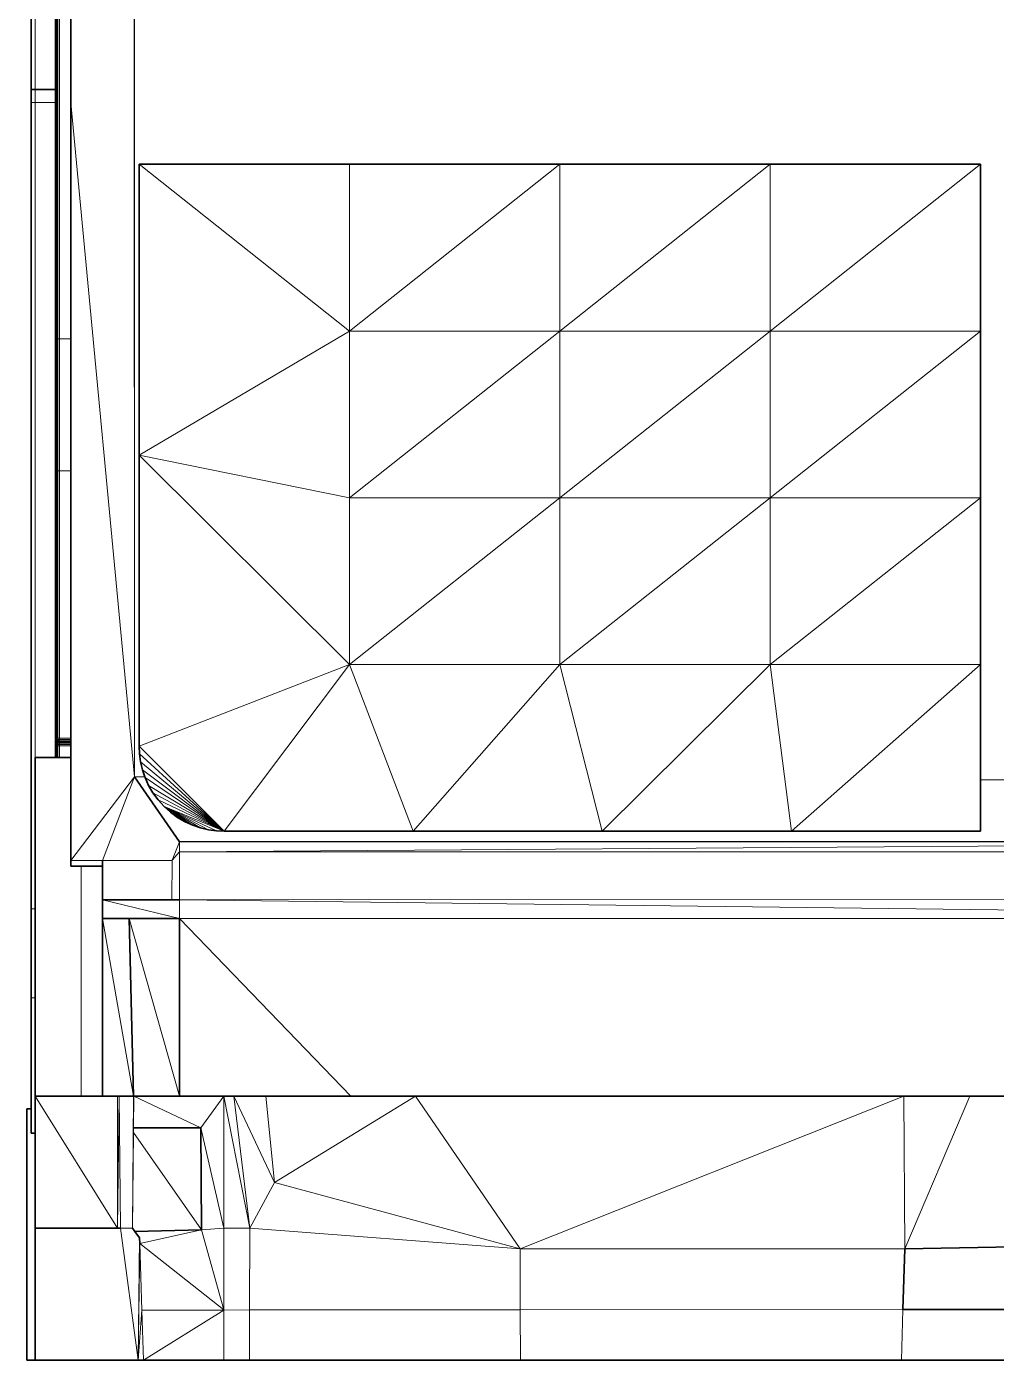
# Model space of a CAD drawing. Header units: inches. Extents: x 1 to 101, y 1 to 36.
# Drawn here: x 26.37 to 38.96, y 0.9 to 18.22 of the extents above; entities that cross this region are included whole.
import ezdxf

# ---------------------------------------------------------------- set-up
doc = ezdxf.new("R2010")
doc.units = ezdxf.units.IN
doc.header["$MEASUREMENT"] = 0
doc.layers.add('Default', color=7, linetype='Continuous')

msp = doc.modelspace()

# ---------------------------------------------------------------- linework, layer by layer
at = {"layer": 'Default', "color": 9, "lineweight": 0, "true_color": 0xcbcbcb, "transparency": 33554687}
for p, q in [((27.764, 33.401), (27.77, 8.478)), ((27.77, 8.478), (27.769, 33.405)), ((26.946, 17.231), (26.946, 30.178)), ((27.77, 8.478), (26.946, 17.231)), ((26.946, 17.231), (27.77, 8.478)), ((26.946, 14.165), (26.946, 17.231)), ((30.563, 16.432), (27.831, 16.432)), ((27.831, 16.432), (27.831, 12.652)), ((33.294, 16.432), (30.563, 16.432)), ((36.025, 16.432), (33.294, 16.432)), ((38.756, 16.432), (36.025, 16.432)), ((38.756, 14.266), (38.756, 16.432)), ((38.756, 12.101), (38.756, 14.266)), ((26.946, 12.452), (26.946, 14.165)), ((27.831, 12.652), (27.831, 8.873)), ((26.946, 8.979), (26.946, 12.452)), ((38.756, 9.936), (38.756, 12.101)), ((38.756, 8.438), (38.756, 9.936)), ((26.946, 8.96), (26.946, 8.979)), ((26.946, 8.943), (26.946, 8.96)), ((26.946, 8.933), (26.946, 8.943)), ((26.946, 8.929), (26.946, 8.933)), ((26.946, 8.925), (26.946, 8.929)), ((26.946, 8.914), (26.946, 8.925)), ((26.946, 8.898), (26.946, 8.914)), ((26.946, 8.879), (26.946, 8.898)), ((26.946, 8.728), (26.946, 8.879)), ((27.831, 8.873), (27.836, 8.774)), ((26.946, 7.392), (26.946, 8.728)), ((27.836, 8.774), (27.85, 8.672)), ((27.85, 8.672), (27.874, 8.569)), ((27.874, 8.569), (27.905, 8.478)), ((27.77, 8.478), (26.946, 7.392)), ((26.946, 7.392), (27.77, 8.478)), ((27.77, 8.478), (27.354, 7.392)), ((27.354, 7.392), (27.77, 8.478)), ((27.905, 8.478), (27.77, 8.478)), ((28.356, 7.631), (27.77, 8.478)), ((27.77, 8.478), (27.905, 8.478)), ((27.77, 8.478), (28.356, 7.631)), ((27.905, 8.478), (27.909, 8.467)), ((27.909, 8.467), (27.954, 8.366)), ((27.954, 8.366), (28.011, 8.269)), ((48.77, 8.401), (38.756, 8.438)), ((38.756, 7.77), (38.756, 8.438)), ((38.756, 8.438), (48.77, 8.401)), ((28.011, 8.269), (28.078, 8.178)), ((28.078, 8.178), (28.154, 8.093)), ((28.154, 8.093), (28.239, 8.017)), ((28.63, 7.813), (28.154, 8.093)), ((28.154, 8.093), (28.733, 7.789)), ((28.239, 8.017), (28.33, 7.95)), ((28.33, 7.95), (28.427, 7.893)), ((28.427, 7.893), (28.528, 7.848)), ((28.528, 7.848), (28.63, 7.813)), ((28.63, 7.813), (28.733, 7.789)), ((28.733, 7.789), (28.63, 7.813)), ((28.356, 7.631), (28.258, 7.393)), ((48.051, 7.643), (28.356, 7.631)), ((28.733, 7.789), (28.835, 7.775)), ((28.835, 7.775), (28.934, 7.77)), ((28.934, 7.77), (31.389, 7.77)), ((31.389, 7.77), (33.845, 7.77)), ((33.845, 7.77), (36.301, 7.77)), ((36.301, 7.77), (38.756, 7.77)), ((27.354, 7.392), (26.946, 7.392)), ((28.258, 7.391), (27.354, 7.392)), ((27.354, 7.392), (28.258, 7.391)), ((27.354, 7.384), (27.354, 7.392)), ((27.354, 7.318), (27.354, 7.384)), ((27.354, 6.878), (27.354, 7.318)), ((28.258, 7.391), (28.257, 6.878)), ((28.258, 7.393), (28.258, 7.391)), ((28.257, 6.878), (27.354, 6.878)), ((28.356, 6.637), (27.354, 6.878)), ((27.354, 6.878), (28.257, 6.878)), ((27.354, 6.637), (27.354, 6.878)), ((27.354, 6.878), (28.356, 6.637)), ((28.257, 6.878), (28.356, 6.878)), ((28.356, 6.878), (48.235, 6.888)), ((28.356, 6.637), (28.356, 6.878)), ((28.356, 6.878), (48.235, 6.637)), ((28.356, 6.878), (28.356, 6.637)), ((48.235, 6.637), (28.356, 6.878)), ((27.702, 6.637), (27.354, 6.637)), ((28.356, 4.332), (27.702, 6.637)), ((27.702, 6.637), (28.356, 6.637)), ((27.757, 4.332), (27.702, 6.637)), ((27.702, 6.637), (28.356, 4.332)), ((28.356, 6.637), (27.702, 6.637)), ((30.581, 4.332), (28.356, 6.637)), ((28.356, 6.637), (48.235, 6.637)), ((48.235, 6.637), (28.356, 6.637)), ((28.356, 6.637), (28.356, 4.332)), ((27.552, 2.614), (26.483, 4.332)), ((26.483, 4.332), (27.079, 4.332)), ((26.483, 3.849), (26.483, 4.332)), ((26.483, 4.332), (27.552, 2.614)), ((27.079, 4.332), (27.354, 4.332)), ((27.354, 4.332), (27.552, 4.332)), ((27.552, 4.332), (27.552, 2.614)), ((27.552, 2.614), (27.552, 4.332)), ((27.552, 4.332), (27.571, 4.332)), ((27.571, 4.332), (27.552, 2.614)), ((27.758, 4.332), (27.757, 4.332)), ((27.763, 4.332), (27.758, 4.332)), ((28.631, 3.92), (27.763, 4.332)), ((27.763, 4.332), (28.356, 4.332)), ((28.356, 4.332), (27.763, 4.332)), ((28.356, 4.332), (28.932, 4.332)), ((28.631, 3.92), (28.932, 4.332)), ((28.932, 4.332), (28.631, 3.92)), ((28.932, 4.332), (28.932, 2.614)), ((29.059, 4.332), (29.587, 3.21)), ((29.268, 2.614), (29.059, 4.332)), ((31.421, 4.332), (30.581, 4.332)), ((37.761, 4.332), (31.421, 4.332)), ((38.616, 4.332), (37.761, 4.332)), ((40.234, 4.332), (38.616, 4.332)), ((26.371, 0.9), (26.371, 4.165)), ((26.371, 4.165), (26.431, 4.165)), ((26.431, 4.165), (26.431, 3.849)), ((26.431, 3.849), (26.483, 3.849)), ((26.483, 3.849), (26.483, 2.614)), ((26.483, 2.614), (26.483, 3.849)), ((27.743, 2.614), (27.757, 3.859)), ((27.757, 3.859), (27.759, 3.919)), ((27.757, 3.859), (28.641, 2.593)), ((28.641, 2.593), (27.757, 3.859)), ((27.759, 3.919), (28.631, 3.92)), ((28.631, 3.92), (28.641, 2.593)), ((28.641, 2.593), (28.631, 3.92)), ((28.631, 3.92), (28.932, 2.614)), ((28.932, 2.614), (28.631, 3.92)), ((29.587, 3.21), (29.268, 2.614)), ((26.483, 2.614), (26.483, 0.904)), ((27.552, 2.614), (26.483, 2.614)), ((27.774, 2.573), (27.743, 2.614)), ((28.932, 2.614), (28.641, 2.593)), ((28.641, 2.593), (28.932, 2.614)), ((28.932, 2.614), (28.932, 1.555)), ((27.774, 2.573), (28.641, 2.593)), ((28.641, 2.593), (27.774, 2.573)), ((27.837, 2.49), (27.774, 2.573)), ((27.841, 2.416), (27.837, 2.49)), ((28.641, 2.593), (27.841, 2.416)), ((27.841, 2.416), (28.641, 2.593)), ((28.641, 2.593), (28.932, 1.555)), ((28.932, 1.555), (28.641, 2.593)), ((27.868, 1.552), (27.841, 2.416)), ((27.841, 2.416), (28.932, 1.555)), ((28.932, 1.555), (27.841, 2.416)), ((37.749, 1.561), (37.772, 2.348)), ((37.772, 2.348), (39.195, 2.372)), ((39.183, 1.562), (37.749, 1.561)), ((27.868, 1.552), (28.932, 1.553)), ((28.932, 1.553), (27.868, 1.552)), ((27.888, 0.904), (27.868, 1.552)), ((28.932, 1.553), (27.888, 0.904)), ((27.888, 0.904), (28.932, 1.553)), ((28.932, 1.555), (28.932, 1.553)), ((28.932, 1.553), (28.932, 0.904)), ((26.483, 0.9), (26.371, 0.9)), ((26.483, 0.904), (26.483, 0.9)), ((28.932, 0.904), (27.888, 0.904))]:
    msp.add_line(p, q, dxfattribs=at).dxf.unprotected_set("ltscale", 0)
at = {"layer": 'Default', "color": 7, "lineweight": 15, "ltscale": 5.332711, "transparency": 33554687}
for p, q in [((27.77, 8.478), (27.769, 33.405)), ((26.75, 30.178), (26.75, 14.165)), ((26.761, 30.178), (26.761, 14.165)), ((26.777, 14.165), (26.777, 30.178)), ((26.797, 30.178), (26.797, 14.165)), ((26.483, 17.404), (26.483, 19.14)), ((26.483, 17.233), (26.483, 17.404)), ((26.483, 17.233), (26.431, 17.233)), ((26.747, 17.233), (26.483, 17.233)), ((26.483, 8.728), (26.483, 17.233)), ((26.946, 17.231), (27.77, 8.478)), ((27.831, 16.432), (30.563, 14.266)), ((30.563, 16.432), (30.563, 14.266)), ((30.563, 14.266), (33.294, 16.432)), ((36.025, 16.432), (33.294, 14.266)), ((33.294, 16.432), (33.294, 14.266)), ((36.025, 14.266), (38.756, 16.432)), ((36.025, 14.266), (36.025, 16.432)), ((27.831, 12.652), (30.563, 14.266)), ((30.563, 12.101), (33.294, 14.266)), ((30.563, 14.266), (30.563, 12.101)), ((30.563, 14.266), (33.294, 14.266)), ((33.294, 14.266), (36.025, 14.266)), ((36.025, 14.266), (33.294, 12.101)), ((33.294, 12.101), (33.294, 14.266)), ((36.025, 14.266), (36.025, 12.101)), ((36.025, 12.101), (38.756, 14.266)), ((38.756, 14.266), (36.025, 14.266)), ((26.747, 14.165), (26.75, 14.165)), ((26.75, 14.165), (26.75, 12.452)), ((26.75, 14.165), (26.761, 14.165)), ((26.761, 14.165), (26.761, 12.452)), ((26.761, 14.165), (26.777, 14.165)), ((26.797, 14.165), (26.777, 14.165)), ((26.777, 12.452), (26.777, 14.165)), ((26.797, 14.165), (26.797, 12.452)), ((26.946, 14.165), (26.797, 14.165)), ((30.563, 9.936), (27.831, 12.652)), ((27.831, 12.652), (30.563, 12.101)), ((26.747, 12.452), (26.75, 12.452)), ((26.75, 12.452), (26.75, 8.979)), ((26.75, 12.452), (26.761, 12.452)), ((26.761, 12.452), (26.761, 8.979)), ((26.761, 12.452), (26.777, 12.452)), ((26.777, 12.452), (26.777, 8.979)), ((26.797, 12.452), (26.777, 12.452)), ((26.946, 12.452), (26.797, 12.452)), ((26.797, 8.979), (26.797, 12.452)), ((30.563, 12.101), (30.563, 9.936)), ((30.563, 9.936), (33.294, 12.101)), ((33.294, 12.101), (30.563, 12.101)), ((36.025, 12.101), (33.294, 12.101)), ((36.025, 12.101), (33.294, 9.936)), ((33.294, 9.936), (33.294, 12.101)), ((38.756, 12.101), (36.025, 12.101)), ((38.756, 12.101), (36.025, 9.936)), ((36.025, 9.936), (36.025, 12.101)), ((27.831, 8.873), (30.563, 9.936)), ((30.563, 9.936), (28.934, 7.77)), ((31.389, 7.77), (30.563, 9.936)), ((30.563, 9.936), (33.294, 9.936)), ((33.294, 9.936), (31.389, 7.77)), ((36.025, 9.936), (33.294, 9.936)), ((33.845, 7.77), (33.294, 9.936)), ((36.025, 9.936), (33.845, 7.77)), ((38.756, 9.936), (36.025, 9.936)), ((36.301, 7.77), (36.025, 9.936)), ((38.756, 9.936), (36.301, 7.77)), ((26.75, 8.979), (26.747, 8.979)), ((26.75, 8.932), (26.747, 8.95)), ((26.75, 8.906), (26.747, 8.917)), ((26.75, 8.879), (26.747, 8.879)), ((26.761, 8.979), (26.75, 8.979)), ((26.754, 8.96), (26.75, 8.979)), ((26.75, 8.96), (26.754, 8.96)), ((26.75, 8.96), (26.75, 8.952)), ((26.755, 8.946), (26.75, 8.952)), ((26.75, 8.932), (26.75, 8.952)), ((26.76, 8.921), (26.75, 8.932)), ((26.75, 8.906), (26.75, 8.932)), ((26.761, 8.899), (26.75, 8.906)), ((26.75, 8.879), (26.75, 8.906)), ((26.761, 8.879), (26.75, 8.879)), ((26.75, 8.728), (26.75, 8.879)), ((26.754, 8.96), (26.763, 8.962)), ((26.763, 8.945), (26.754, 8.96)), ((26.761, 8.938), (26.755, 8.946)), ((26.761, 8.938), (26.76, 8.921)), ((26.776, 8.916), (26.76, 8.921)), ((26.761, 8.899), (26.76, 8.921)), ((26.777, 8.979), (26.761, 8.979)), ((26.763, 8.962), (26.761, 8.979)), ((26.761, 8.943), (26.763, 8.945)), ((26.761, 8.943), (26.761, 8.938)), ((26.761, 8.938), (26.777, 8.929)), ((26.777, 8.898), (26.761, 8.899)), ((26.761, 8.879), (26.761, 8.899)), ((26.777, 8.879), (26.761, 8.879)), ((26.761, 8.728), (26.761, 8.879)), ((26.767, 8.949), (26.763, 8.962)), ((26.763, 8.962), (26.778, 8.96)), ((26.763, 8.945), (26.767, 8.949)), ((26.778, 8.936), (26.763, 8.945)), ((26.78, 8.945), (26.767, 8.949)), ((26.777, 8.929), (26.776, 8.916)), ((26.776, 8.916), (26.777, 8.898)), ((26.797, 8.914), (26.776, 8.916)), ((26.797, 8.979), (26.777, 8.979)), ((26.777, 8.979), (26.778, 8.96)), ((26.778, 8.936), (26.777, 8.933)), ((26.777, 8.933), (26.777, 8.931)), ((26.777, 8.929), (26.777, 8.931)), ((26.777, 8.929), (26.797, 8.925)), ((26.797, 8.898), (26.777, 8.898)), ((26.777, 8.898), (26.777, 8.879)), ((26.777, 8.728), (26.777, 8.879)), ((26.777, 8.879), (26.797, 8.879)), ((26.778, 8.96), (26.78, 8.945)), ((26.778, 8.96), (26.797, 8.96)), ((26.78, 8.945), (26.778, 8.936)), ((26.797, 8.933), (26.778, 8.936)), ((26.797, 8.943), (26.78, 8.945)), ((26.797, 8.96), (26.797, 8.979)), ((26.797, 8.979), (26.946, 8.979)), ((26.797, 8.96), (26.797, 8.943)), ((26.797, 8.96), (26.946, 8.96)), ((26.797, 8.943), (26.797, 8.933)), ((26.797, 8.943), (26.946, 8.943)), ((26.797, 8.929), (26.797, 8.933)), ((26.797, 8.933), (26.946, 8.933)), ((26.797, 8.929), (26.797, 8.925)), ((26.797, 8.925), (26.797, 8.914)), ((26.797, 8.925), (26.946, 8.925)), ((26.797, 8.914), (26.797, 8.898)), ((26.797, 8.914), (26.946, 8.914)), ((26.797, 8.879), (26.797, 8.898)), ((26.797, 8.898), (26.946, 8.898)), ((26.797, 8.728), (26.797, 8.879)), ((26.797, 8.879), (26.946, 8.879)), ((28.934, 7.77), (27.831, 8.873)), ((28.934, 7.77), (27.836, 8.774)), ((27.85, 8.672), (28.934, 7.77)), ((28.934, 7.77), (27.874, 8.569)), ((27.77, 8.478), (26.946, 7.392)), ((27.354, 7.392), (27.77, 8.478)), ((27.905, 8.478), (27.77, 8.478)), ((27.909, 8.467), (28.934, 7.77)), ((28.934, 7.77), (27.954, 8.366)), ((48.77, 8.401), (38.756, 8.438)), ((28.011, 8.269), (28.934, 7.77)), ((28.934, 7.77), (28.078, 8.178)), ((28.835, 7.775), (28.154, 8.093)), ((28.154, 8.093), (28.934, 7.77)), ((28.63, 7.813), (28.154, 8.093)), ((28.154, 8.093), (28.528, 7.848)), ((28.154, 8.093), (28.733, 7.789)), ((28.528, 7.848), (28.239, 8.017)), ((28.528, 7.848), (28.33, 7.95)), ((28.356, 7.631), (28.258, 7.393)), ((28.356, 7.501), (28.356, 7.631)), ((28.258, 7.393), (28.356, 7.501)), ((28.356, 6.878), (28.356, 7.501)), ((28.356, 7.501), (48.235, 7.501)), ((27.354, 7.392), (26.946, 7.392)), ((27.079, 4.332), (27.079, 7.318)), ((28.258, 7.391), (27.354, 7.392)), ((28.258, 7.391), (28.257, 6.878)), ((28.258, 7.391), (28.258, 7.393)), ((26.431, 6.761), (26.483, 6.761)), ((28.356, 6.878), (48.235, 6.888)), ((28.356, 6.637), (28.356, 6.878)), ((48.235, 6.637), (28.356, 6.637)), ((28.356, 6.637), (30.581, 4.332)), ((26.431, 5.607), (26.483, 5.607)), ((27.552, 4.332), (27.552, 2.614)), ((27.591, 2.614), (27.571, 4.332)), ((27.743, 2.614), (27.758, 4.332)), ((28.932, 4.332), (28.631, 3.92)), ((28.932, 2.614), (28.932, 4.332)), ((29.587, 3.21), (29.059, 4.332)), ((29.268, 2.614), (29.059, 4.332)), ((29.587, 3.21), (29.475, 4.332)), ((31.421, 4.332), (32.778, 2.348)), ((37.761, 4.332), (37.772, 2.348)), ((37.772, 2.348), (38.616, 4.332)), ((29.268, 2.614), (29.587, 3.21)), ((32.778, 2.348), (29.587, 3.21)), ((27.591, 2.614), (27.819, 0.904)), ((27.591, 2.614), (27.743, 2.614)), ((28.641, 2.593), (28.932, 2.614)), ((28.932, 2.614), (29.268, 2.614)), ((28.932, 1.555), (28.932, 2.614)), ((29.268, 2.614), (29.266, 1.554)), ((32.778, 2.348), (29.268, 2.614)), ((27.837, 2.49), (27.819, 0.904)), ((27.841, 2.416), (28.641, 2.593)), ((28.641, 2.593), (28.932, 1.555)), ((27.868, 1.552), (27.841, 2.416)), ((37.772, 2.348), (32.778, 2.348)), ((32.78, 1.557), (32.778, 2.348)), ((32.78, 1.557), (37.749, 1.561)), ((37.749, 1.561), (37.729, 0.902)), ((27.819, 0.904), (27.868, 1.552)), ((28.932, 1.553), (27.868, 1.552)), ((27.868, 1.552), (27.888, 0.904)), ((28.932, 1.555), (28.932, 1.553)), ((29.266, 1.554), (28.932, 1.553)), ((28.932, 1.553), (28.932, 0.904)), ((29.266, 1.554), (29.265, 0.904)), ((29.266, 1.554), (32.78, 1.557)), ((32.781, 0.903), (32.78, 1.557))]:
    msp.add_line(p, q, dxfattribs=at)
at = {"layer": 'Default', "color": 253, "lineweight": 0, "true_color": 0xb4b4b4, "transparency": 33554687}
for p, q in [((26.75, 14.165), (26.75, 30.178)), ((26.75, 30.178), (26.75, 14.165)), ((26.761, 30.178), (26.761, 14.165)), ((26.747, 17.404), (26.747, 19.14)), ((26.747, 17.233), (26.747, 17.404)), ((26.747, 14.165), (26.747, 17.233)), ((26.75, 14.165), (26.747, 14.165)), ((26.761, 14.165), (26.75, 14.165))]:
    msp.add_line(p, q, dxfattribs=at).dxf.unprotected_set("ltscale", 0)
at = {"layer": 'Default', "color": 9, "lineweight": 0, "true_color": 0xc8c8c8, "transparency": 33554687}
for p, q in [((26.761, 14.165), (26.761, 30.178)), ((26.777, 30.178), (26.777, 14.165)), ((26.777, 14.165), (26.761, 14.165))]:
    msp.add_line(p, q, dxfattribs=at).dxf.unprotected_set("ltscale", 0)
at = {"layer": 'Default', "color": 9, "lineweight": 0, "true_color": 0xc9c9c9, "transparency": 33554687}
for p, q in [((26.777, 14.165), (26.777, 30.178)), ((26.797, 30.178), (26.797, 14.165)), ((26.777, 12.452), (26.777, 14.165)), ((26.777, 14.165), (26.797, 14.165)), ((26.797, 14.165), (26.777, 14.165)), ((26.797, 14.165), (26.797, 12.452)), ((26.777, 8.979), (26.777, 12.452)), ((26.777, 12.452), (26.797, 12.452)), ((26.797, 12.452), (26.777, 12.452)), ((26.797, 12.452), (26.797, 8.979)), ((26.797, 8.979), (26.777, 8.979)), ((26.777, 8.728), (26.777, 8.879)), ((26.777, 8.879), (26.797, 8.879)), ((26.797, 8.96), (26.797, 8.979)), ((26.797, 8.979), (26.946, 8.979)), ((26.946, 8.96), (26.797, 8.96)), ((26.797, 8.898), (26.946, 8.898)), ((26.797, 8.879), (26.797, 8.898)), ((26.946, 8.879), (26.797, 8.879)), ((26.797, 8.879), (26.797, 8.728)), ((26.946, 8.979), (26.946, 8.96)), ((26.946, 8.898), (26.946, 8.879)), ((26.797, 8.728), (26.777, 8.728)), ((27.759, 3.919), (27.763, 4.332)), ((27.763, 4.332), (28.631, 3.92)), ((28.631, 3.92), (27.759, 3.919))]:
    msp.add_line(p, q, dxfattribs=at).dxf.unprotected_set("ltscale", 0)
at = {"layer": 'Default', "color": 254, "lineweight": 0, "true_color": 0xcccccc, "transparency": 33554687}
for p, q in [((26.797, 14.165), (26.797, 30.178)), ((26.946, 30.178), (26.946, 17.231)), ((26.431, 17.233), (26.431, 17.404)), ((26.431, 17.404), (26.483, 17.404)), ((26.483, 17.404), (26.747, 17.404)), ((26.483, 17.233), (26.483, 17.404)), ((26.483, 17.404), (26.483, 17.233)), ((26.747, 17.404), (26.747, 17.233)), ((26.483, 17.233), (26.431, 17.233)), ((26.431, 17.233), (26.483, 17.233)), ((26.431, 6.761), (26.431, 17.233)), ((26.747, 17.233), (26.483, 17.233)), ((26.483, 17.233), (26.747, 17.233)), ((26.483, 8.728), (26.483, 17.233)), ((26.483, 17.233), (26.483, 8.728)), ((26.747, 17.233), (26.747, 14.165)), ((26.946, 17.231), (26.946, 14.165)), ((27.831, 16.432), (30.563, 16.432)), ((30.563, 14.266), (27.831, 16.432)), ((27.831, 12.652), (27.831, 16.432)), ((27.831, 16.432), (30.563, 14.266)), ((30.563, 16.432), (33.294, 16.432)), ((33.294, 16.432), (30.563, 14.266)), ((30.563, 14.266), (30.563, 16.432)), ((30.563, 16.432), (30.563, 14.266)), ((30.563, 14.266), (33.294, 16.432)), ((33.294, 16.432), (36.025, 16.432)), ((36.025, 16.432), (33.294, 14.266)), ((33.294, 14.266), (33.294, 16.432)), ((33.294, 14.266), (36.025, 16.432)), ((33.294, 16.432), (33.294, 14.266)), ((36.025, 16.432), (38.756, 16.432)), ((38.756, 16.432), (36.025, 14.266)), ((36.025, 14.266), (36.025, 16.432)), ((36.025, 14.266), (38.756, 16.432)), ((36.025, 16.432), (36.025, 14.266)), ((38.756, 16.432), (38.756, 14.266)), ((30.563, 14.266), (27.831, 12.652)), ((27.831, 12.652), (30.563, 14.266)), ((30.563, 12.101), (33.294, 14.266)), ((33.294, 14.266), (30.563, 12.101)), ((30.563, 12.101), (30.563, 14.266)), ((30.563, 14.266), (33.294, 14.266)), ((30.563, 14.266), (30.563, 12.101)), ((33.294, 14.266), (30.563, 14.266)), ((33.294, 12.101), (36.025, 14.266)), ((36.025, 14.266), (33.294, 14.266)), ((33.294, 14.266), (36.025, 14.266)), ((36.025, 14.266), (33.294, 12.101)), ((33.294, 12.101), (33.294, 14.266)), ((33.294, 14.266), (33.294, 12.101)), ((36.025, 12.101), (38.756, 14.266)), ((38.756, 14.266), (36.025, 14.266)), ((36.025, 14.266), (38.756, 14.266)), ((38.756, 14.266), (36.025, 12.101)), ((36.025, 12.101), (36.025, 14.266)), ((36.025, 14.266), (36.025, 12.101)), ((38.756, 14.266), (38.756, 12.101)), ((26.747, 14.165), (26.747, 12.452)), ((26.747, 12.452), (26.747, 14.165)), ((26.747, 14.165), (26.75, 14.165)), ((26.75, 14.165), (26.75, 12.452)), ((26.75, 12.452), (26.75, 14.165)), ((26.75, 14.165), (26.761, 14.165)), ((26.761, 14.165), (26.761, 12.452)), ((26.761, 12.452), (26.761, 14.165)), ((26.761, 14.165), (26.777, 14.165)), ((26.777, 14.165), (26.777, 12.452)), ((26.946, 14.165), (26.797, 14.165)), ((26.797, 12.452), (26.797, 14.165)), ((26.797, 14.165), (26.946, 14.165)), ((26.946, 14.165), (26.946, 12.452)), ((27.831, 8.873), (27.831, 12.652)), ((27.831, 12.652), (30.563, 9.936)), ((30.563, 9.936), (27.831, 12.652)), ((27.831, 12.652), (30.563, 12.101)), ((30.563, 12.101), (27.831, 12.652)), ((26.747, 12.452), (26.747, 8.979)), ((26.747, 8.979), (26.747, 12.452)), ((26.747, 12.452), (26.75, 12.452)), ((26.75, 12.452), (26.747, 12.452)), ((26.75, 12.452), (26.75, 8.979)), ((26.75, 8.979), (26.75, 12.452)), ((26.75, 12.452), (26.761, 12.452)), ((26.761, 12.452), (26.75, 12.452)), ((26.761, 12.452), (26.761, 8.979)), ((26.761, 8.979), (26.761, 12.452)), ((26.761, 12.452), (26.777, 12.452)), ((26.777, 12.452), (26.761, 12.452)), ((26.777, 12.452), (26.777, 8.979)), ((26.946, 12.452), (26.797, 12.452)), ((26.797, 8.979), (26.797, 12.452)), ((26.797, 12.452), (26.946, 12.452)), ((26.946, 12.452), (26.946, 8.979)), ((33.294, 12.101), (30.563, 12.101)), ((30.563, 9.936), (33.294, 12.101)), ((33.294, 12.101), (30.563, 9.936)), ((30.563, 9.936), (30.563, 12.101)), ((30.563, 12.101), (33.294, 12.101)), ((30.563, 12.101), (30.563, 9.936)), ((36.025, 12.101), (33.294, 12.101)), ((33.294, 12.101), (36.025, 12.101)), ((36.025, 12.101), (33.294, 9.936)), ((33.294, 9.936), (33.294, 12.101)), ((33.294, 9.936), (36.025, 12.101)), ((33.294, 12.101), (33.294, 9.936)), ((36.025, 9.936), (38.756, 12.101)), ((38.756, 12.101), (36.025, 12.101)), ((36.025, 12.101), (38.756, 12.101)), ((38.756, 12.101), (36.025, 9.936)), ((36.025, 9.936), (36.025, 12.101)), ((36.025, 12.101), (36.025, 9.936)), ((38.756, 12.101), (38.756, 9.936)), ((30.563, 9.936), (27.831, 8.873)), ((27.831, 8.873), (30.563, 9.936)), ((28.934, 7.77), (30.563, 9.936)), ((30.563, 9.936), (28.934, 7.77)), ((33.294, 9.936), (30.563, 9.936)), ((30.563, 9.936), (31.389, 7.77)), ((31.389, 7.77), (30.563, 9.936)), ((30.563, 9.936), (33.294, 9.936)), ((31.389, 7.77), (33.294, 9.936)), ((33.294, 9.936), (31.389, 7.77)), ((36.025, 9.936), (33.294, 9.936)), ((33.294, 9.936), (36.025, 9.936)), ((33.845, 7.77), (33.294, 9.936)), ((33.294, 9.936), (33.845, 7.77)), ((36.025, 9.936), (33.845, 7.77)), ((33.845, 7.77), (36.025, 9.936)), ((38.756, 9.936), (36.025, 9.936)), ((36.025, 9.936), (38.756, 9.936)), ((36.301, 7.77), (36.025, 9.936)), ((36.025, 9.936), (36.301, 7.77)), ((38.756, 9.936), (36.301, 7.77)), ((36.301, 7.77), (38.756, 9.936)), ((38.756, 9.936), (38.756, 8.438)), ((26.747, 8.979), (26.747, 8.97)), ((26.75, 8.979), (26.747, 8.979)), ((26.747, 8.97), (26.748, 8.963)), ((26.748, 8.963), (26.747, 8.95)), ((26.747, 8.95), (26.747, 8.917)), ((26.747, 8.917), (26.747, 8.879)), ((26.747, 8.879), (26.747, 8.728)), ((26.761, 8.979), (26.75, 8.979)), ((26.777, 8.979), (26.761, 8.979)), ((26.761, 8.728), (26.761, 8.879)), ((26.761, 8.879), (26.777, 8.879)), ((26.777, 8.879), (26.777, 8.728)), ((26.946, 8.979), (26.797, 8.979)), ((26.797, 8.879), (26.946, 8.879)), ((26.797, 8.728), (26.797, 8.879)), ((26.946, 8.879), (26.946, 8.728)), ((27.836, 8.774), (27.831, 8.873)), ((27.831, 8.873), (28.934, 7.77)), ((28.934, 7.77), (27.831, 8.873)), ((26.747, 8.728), (26.483, 8.728)), ((26.483, 8.728), (26.483, 6.761)), ((26.777, 8.728), (26.761, 8.728)), ((26.946, 8.728), (26.797, 8.728)), ((28.934, 7.77), (27.836, 8.774)), ((27.85, 8.672), (27.836, 8.774)), ((27.836, 8.774), (28.934, 7.77)), ((28.934, 7.77), (27.85, 8.672)), ((27.874, 8.569), (27.85, 8.672)), ((27.85, 8.672), (28.934, 7.77)), ((28.934, 7.77), (27.874, 8.569)), ((27.874, 8.569), (28.934, 7.77)), ((27.905, 8.478), (27.874, 8.569)), ((27.909, 8.467), (27.905, 8.478)), ((27.954, 8.366), (27.909, 8.467)), ((27.909, 8.467), (28.934, 7.77)), ((28.934, 7.77), (27.909, 8.467)), ((28.934, 7.77), (27.954, 8.366)), ((28.011, 8.269), (27.954, 8.366)), ((27.954, 8.366), (28.934, 7.77)), ((38.756, 8.438), (38.756, 7.77)), ((28.934, 7.77), (28.011, 8.269)), ((28.078, 8.178), (28.011, 8.269)), ((28.011, 8.269), (28.934, 7.77)), ((28.934, 7.77), (28.078, 8.178)), ((28.154, 8.093), (28.078, 8.178)), ((28.078, 8.178), (28.934, 7.77)), ((28.934, 7.77), (28.154, 8.093)), ((28.239, 8.017), (28.154, 8.093)), ((28.154, 8.093), (28.528, 7.848)), ((28.528, 7.848), (28.154, 8.093)), ((28.154, 8.093), (28.63, 7.813)), ((28.733, 7.789), (28.154, 8.093)), ((28.154, 8.093), (28.835, 7.775)), ((28.835, 7.775), (28.154, 8.093)), ((28.154, 8.093), (28.934, 7.77)), ((28.528, 7.848), (28.239, 8.017)), ((28.33, 7.95), (28.239, 8.017)), ((28.239, 8.017), (28.528, 7.848)), ((28.528, 7.848), (28.33, 7.95)), ((28.427, 7.893), (28.33, 7.95)), ((28.33, 7.95), (28.528, 7.848)), ((28.528, 7.848), (28.427, 7.893)), ((28.63, 7.813), (28.528, 7.848)), ((28.835, 7.775), (28.733, 7.789)), ((28.934, 7.77), (28.835, 7.775)), ((31.389, 7.77), (28.934, 7.77)), ((33.845, 7.77), (31.389, 7.77)), ((36.301, 7.77), (33.845, 7.77)), ((38.756, 7.77), (36.301, 7.77)), ((28.356, 6.878), (28.356, 7.501)), ((28.356, 7.501), (48.235, 7.501)), ((26.483, 6.761), (26.431, 6.761)), ((26.431, 5.607), (26.431, 6.761)), ((26.431, 6.761), (26.483, 6.761)), ((26.483, 6.761), (26.483, 6.741)), ((48.235, 6.888), (28.356, 6.878)), ((26.483, 6.741), (26.483, 5.607)), ((26.483, 5.607), (26.431, 5.607)), ((37.772, 2.348), (38.616, 4.332)), ((38.616, 4.332), (40.234, 4.332)), ((29.268, 2.614), (29.587, 3.21)), ((29.587, 3.21), (32.778, 2.348)), ((26.483, 0.904), (26.483, 2.614)), ((26.483, 2.614), (27.552, 2.614)), ((27.552, 2.614), (27.591, 2.614)), ((27.591, 2.614), (27.819, 0.904)), ((27.819, 0.904), (27.591, 2.614)), ((27.591, 2.614), (27.743, 2.614)), ((27.743, 2.614), (27.774, 2.573)), ((29.266, 1.554), (29.268, 2.614)), ((29.268, 2.614), (32.778, 2.348)), ((32.778, 2.348), (29.268, 2.614)), ((27.774, 2.573), (27.837, 2.49)), ((27.837, 2.49), (27.819, 0.904)), ((32.78, 1.557), (32.778, 2.348)), ((32.778, 2.348), (37.772, 2.348)), ((32.778, 2.348), (32.78, 1.557)), ((37.772, 2.348), (37.749, 1.561)), ((39.195, 2.372), (37.772, 2.348)), ((32.78, 1.557), (37.749, 1.561)), ((37.749, 1.561), (32.78, 1.557)), ((37.749, 1.561), (37.729, 0.902)), ((37.729, 0.902), (37.749, 1.561)), ((37.749, 1.561), (39.183, 1.562)), ((29.265, 0.904), (29.266, 1.554)), ((29.266, 1.554), (32.78, 1.557)), ((32.78, 1.557), (29.266, 1.554)), ((32.781, 0.903), (32.78, 1.557)), ((32.78, 1.557), (32.781, 0.903)), ((26.483, 0.9), (26.483, 0.904)), ((26.483, 0.904), (27.819, 0.904)), ((27.819, 0.904), (26.483, 0.904)), ((27.354, 0.9), (26.483, 0.9)), ((27.819, 0.904), (27.354, 0.9)), ((32.781, 0.903), (29.265, 0.904)), ((37.729, 0.902), (32.781, 0.903)), ((39.167, 0.902), (37.729, 0.902))]:
    msp.add_line(p, q, dxfattribs=at).dxf.unprotected_set("ltscale", 0)
at = {"layer": 'Default', "color": 7, "lineweight": 35, "ltscale": 5.332711, "transparency": 33554687}
for p, q in [((26.946, 30.178), (26.946, 17.231)), ((26.431, 19.14), (26.431, 17.404)), ((26.747, 19.14), (26.747, 17.404)), ((26.483, 17.404), (26.431, 17.404)), ((26.431, 17.404), (26.431, 17.233)), ((26.483, 17.404), (26.747, 17.404)), ((26.747, 17.404), (26.747, 17.233)), ((26.431, 6.761), (26.431, 17.233)), ((26.747, 17.233), (26.747, 14.165)), ((26.946, 14.165), (26.946, 17.231)), ((30.563, 16.432), (27.831, 16.432)), ((27.831, 16.432), (27.831, 12.652)), ((33.294, 16.432), (30.563, 16.432)), ((36.025, 16.432), (33.294, 16.432)), ((38.756, 16.432), (36.025, 16.432)), ((38.756, 14.266), (38.756, 16.432)), ((38.756, 12.101), (38.756, 14.266)), ((26.747, 14.165), (26.747, 12.452)), ((26.946, 12.452), (26.946, 14.165)), ((27.831, 12.652), (27.831, 8.873)), ((26.747, 12.452), (26.747, 8.979)), ((26.946, 8.979), (26.946, 12.452)), ((38.756, 9.936), (38.756, 12.101)), ((38.756, 8.438), (38.756, 9.936)), ((26.747, 8.979), (26.747, 8.97)), ((26.748, 8.963), (26.747, 8.97)), ((26.747, 8.95), (26.748, 8.963)), ((26.747, 8.917), (26.747, 8.95)), ((26.747, 8.879), (26.747, 8.917)), ((26.747, 8.728), (26.747, 8.879)), ((26.75, 8.96), (26.748, 8.963)), ((26.75, 8.96), (26.761, 8.943)), ((26.761, 8.943), (26.777, 8.933)), ((26.777, 8.933), (26.797, 8.929)), ((26.797, 8.929), (26.946, 8.929)), ((26.946, 8.96), (26.946, 8.979)), ((26.946, 8.943), (26.946, 8.96)), ((26.946, 8.933), (26.946, 8.943)), ((26.946, 8.929), (26.946, 8.933)), ((26.946, 8.925), (26.946, 8.929)), ((26.946, 8.914), (26.946, 8.925)), ((26.946, 8.898), (26.946, 8.914)), ((26.946, 8.879), (26.946, 8.898)), ((26.946, 8.728), (26.946, 8.879)), ((27.831, 8.873), (27.836, 8.774)), ((26.747, 8.728), (26.483, 8.728)), ((26.483, 6.761), (26.483, 8.728)), ((26.75, 8.728), (26.747, 8.728)), ((26.761, 8.728), (26.75, 8.728)), ((26.777, 8.728), (26.761, 8.728)), ((26.797, 8.728), (26.777, 8.728)), ((26.946, 8.728), (26.797, 8.728)), ((26.946, 7.392), (26.946, 8.728)), ((27.836, 8.774), (27.85, 8.672)), ((27.85, 8.672), (27.874, 8.569)), ((27.874, 8.569), (27.905, 8.478)), ((27.77, 8.478), (28.356, 7.631)), ((27.905, 8.478), (27.909, 8.467)), ((27.909, 8.467), (27.954, 8.366)), ((27.954, 8.366), (28.011, 8.269)), ((38.756, 7.77), (38.756, 8.438)), ((28.011, 8.269), (28.078, 8.178)), ((28.078, 8.178), (28.154, 8.093)), ((28.154, 8.093), (28.239, 8.017)), ((28.239, 8.017), (28.33, 7.95)), ((28.33, 7.95), (28.427, 7.893)), ((28.427, 7.893), (28.528, 7.848)), ((28.528, 7.848), (28.63, 7.813)), ((28.63, 7.813), (28.733, 7.789)), ((28.356, 7.631), (48.051, 7.643)), ((28.733, 7.789), (28.835, 7.775)), ((28.835, 7.775), (28.934, 7.77)), ((28.934, 7.77), (31.389, 7.77)), ((31.389, 7.77), (33.845, 7.77)), ((33.845, 7.77), (36.301, 7.77)), ((36.301, 7.77), (38.756, 7.77)), ((26.946, 7.392), (26.946, 7.318)), ((27.079, 7.318), (26.946, 7.318)), ((27.354, 7.318), (27.079, 7.318)), ((27.354, 7.384), (27.354, 7.392)), ((27.354, 7.384), (27.354, 7.318)), ((27.354, 6.878), (27.354, 7.318)), ((26.431, 5.607), (26.431, 6.761)), ((26.483, 6.741), (26.483, 6.761)), ((28.257, 6.878), (27.354, 6.878)), ((27.354, 6.878), (27.354, 6.637)), ((28.356, 6.878), (28.257, 6.878)), ((26.483, 5.607), (26.483, 6.741)), ((27.354, 4.332), (27.354, 6.637)), ((27.354, 6.637), (27.702, 6.637)), ((27.702, 6.637), (27.757, 4.332)), ((27.702, 6.637), (28.356, 6.637)), ((28.356, 4.332), (28.356, 6.637)), ((26.431, 5.607), (26.431, 4.165)), ((26.483, 5.607), (26.483, 4.332)), ((26.483, 4.332), (27.079, 4.332)), ((26.483, 3.849), (26.483, 4.332)), ((27.354, 4.332), (27.079, 4.332)), ((27.354, 4.332), (27.552, 4.332)), ((27.552, 4.332), (27.571, 4.332)), ((27.757, 4.332), (27.571, 4.332)), ((27.757, 4.332), (27.758, 4.332)), ((27.758, 4.332), (27.763, 4.332)), ((27.763, 4.332), (28.356, 4.332)), ((28.356, 4.332), (28.932, 4.332)), ((28.932, 4.332), (29.059, 4.332)), ((29.059, 4.332), (29.475, 4.332)), ((29.475, 4.332), (30.581, 4.332)), ((30.581, 4.332), (31.421, 4.332)), ((31.421, 4.332), (37.761, 4.332)), ((37.761, 4.332), (38.616, 4.332)), ((38.616, 4.332), (40.234, 4.332)), ((26.371, 4.165), (26.431, 4.165)), ((26.371, 0.9), (26.371, 4.165)), ((26.431, 4.165), (26.431, 3.849)), ((26.483, 3.849), (26.431, 3.849)), ((26.483, 2.614), (26.483, 3.849)), ((28.631, 3.92), (27.759, 3.919)), ((28.631, 3.92), (28.641, 2.593)), ((26.483, 0.904), (26.483, 2.614)), ((27.552, 2.614), (26.483, 2.614)), ((27.591, 2.614), (27.552, 2.614)), ((27.743, 2.614), (27.774, 2.573)), ((28.641, 2.593), (27.774, 2.573)), ((27.774, 2.573), (27.837, 2.49)), ((27.837, 2.49), (27.841, 2.416)), ((37.749, 1.561), (37.772, 2.348)), ((39.195, 2.372), (37.772, 2.348)), ((37.749, 1.561), (39.183, 1.562)), ((26.483, 0.9), (26.371, 0.9)), ((27.819, 0.904), (26.483, 0.904)), ((26.483, 0.904), (26.483, 0.9)), ((26.483, 0.9), (27.354, 0.9)), ((27.354, 0.9), (27.819, 0.904)), ((27.354, 0.9), (32.781, 0.903)), ((37.729, 0.902), (27.354, 0.9)), ((27.819, 0.904), (27.888, 0.904)), ((28.932, 0.904), (27.888, 0.904)), ((28.932, 0.904), (29.265, 0.904)), ((29.265, 0.904), (32.781, 0.903)), ((32.781, 0.903), (37.729, 0.902)), ((37.729, 0.902), (39.167, 0.902))]:
    msp.add_line(p, q, dxfattribs=at)
at = {"layer": 'Default', "color": 253, "lineweight": 0, "true_color": 0x9b9b9b, "transparency": 33554687}
for p, q in [((26.431, 17.404), (26.431, 19.14)), ((26.483, 17.404), (26.483, 19.14)), ((26.483, 19.14), (26.483, 17.404)), ((26.747, 19.14), (26.747, 17.404)), ((26.483, 17.404), (26.431, 17.404)), ((26.747, 17.404), (26.483, 17.404)), ((26.483, 6.761), (26.483, 8.728)), ((26.483, 8.728), (26.747, 8.728)), ((26.747, 8.728), (26.75, 8.728)), ((26.75, 8.728), (26.761, 8.728)), ((26.761, 8.728), (26.777, 8.728)), ((26.777, 8.728), (26.797, 8.728)), ((26.797, 8.728), (26.946, 8.728)), ((26.946, 8.728), (26.946, 7.392)), ((26.946, 7.392), (26.946, 7.318)), ((26.946, 7.318), (27.079, 7.318)), ((27.079, 7.318), (27.079, 4.332)), ((26.483, 6.741), (26.483, 6.761)), ((26.483, 5.607), (26.483, 6.741)), ((26.483, 4.332), (26.483, 5.607)), ((27.079, 4.332), (26.483, 4.332))]:
    msp.add_line(p, q, dxfattribs=at).dxf.unprotected_set("ltscale", 0)
at = {"layer": 'Default', "color": 253, "lineweight": 0, "true_color": 0xb5b5b5, "transparency": 33554687}
for p, q in [((26.747, 8.879), (26.75, 8.879)), ((26.747, 8.728), (26.747, 8.879)), ((26.75, 8.879), (26.761, 8.879)), ((26.75, 8.728), (26.75, 8.879)), ((26.75, 8.879), (26.75, 8.728)), ((26.761, 8.879), (26.761, 8.728)), ((26.797, 8.929), (26.797, 8.933)), ((26.797, 8.933), (26.946, 8.933)), ((26.946, 8.929), (26.797, 8.929)), ((26.946, 8.933), (26.946, 8.929)), ((26.75, 8.728), (26.747, 8.728)), ((26.761, 8.728), (26.75, 8.728))]:
    msp.add_line(p, q, dxfattribs=at).dxf.unprotected_set("ltscale", 0)
at = {"layer": 'Default', "color": 251, "lineweight": 0, "true_color": 0x6d6d6d, "transparency": 33554687}
for p, q in [((26.797, 8.943), (26.797, 8.96)), ((26.797, 8.96), (26.946, 8.96)), ((26.946, 8.943), (26.797, 8.943)), ((26.797, 8.898), (26.797, 8.914)), ((26.797, 8.914), (26.946, 8.914)), ((26.946, 8.898), (26.797, 8.898)), ((26.946, 8.96), (26.946, 8.943)), ((26.946, 8.914), (26.946, 8.898))]:
    msp.add_line(p, q, dxfattribs=at).dxf.unprotected_set("ltscale", 0)
at = {"layer": 'Default', "color": 251, "lineweight": 0, "true_color": 0x5e5e5e, "transparency": 33554687}
for p, q in [((26.797, 8.933), (26.797, 8.943)), ((26.797, 8.943), (26.946, 8.943)), ((26.946, 8.933), (26.797, 8.933)), ((26.797, 8.914), (26.797, 8.925)), ((26.797, 8.925), (26.946, 8.925)), ((26.946, 8.914), (26.797, 8.914)), ((26.946, 8.943), (26.946, 8.933)), ((26.946, 8.925), (26.946, 8.914))]:
    msp.add_line(p, q, dxfattribs=at).dxf.unprotected_set("ltscale", 0)
at = {"layer": 'Default', "color": 252, "lineweight": 0, "true_color": 0x8f8f8f, "transparency": 33554687}
for p, q in [((26.797, 8.929), (26.946, 8.929)), ((26.797, 8.925), (26.797, 8.929)), ((26.946, 8.925), (26.797, 8.925)), ((26.946, 8.929), (26.946, 8.925))]:
    msp.add_line(p, q, dxfattribs=at).dxf.unprotected_set("ltscale", 0)
at = {"layer": 'Default', "color": 251, "lineweight": 0, "true_color": 0x585858, "transparency": 33554687}
for p, q in [((28.258, 7.393), (28.356, 7.631)), ((28.356, 7.631), (28.356, 7.501)), ((28.356, 7.501), (28.258, 7.393)), ((27.819, 0.904), (27.841, 2.416)), ((27.841, 2.416), (27.868, 1.552)), ((27.819, 0.904), (27.868, 1.552)), ((27.868, 1.552), (27.819, 0.904)), ((27.868, 1.552), (27.888, 0.904)), ((27.888, 0.904), (27.819, 0.904))]:
    msp.add_line(p, q, dxfattribs=at).dxf.unprotected_set("ltscale", 0)
at = {"layer": 'Default', "color": 8, "lineweight": 0, "true_color": 0x7b7b7b, "transparency": 33554687}
for p, q in [((28.356, 7.501), (48.051, 7.643)), ((48.235, 7.501), (28.356, 7.501))]:
    msp.add_line(p, q, dxfattribs=at).dxf.unprotected_set("ltscale", 0)
at = {"layer": 'Default', "color": 8, "lineweight": 0, "true_color": 0x777777, "transparency": 33554687}
for p, q in [((28.356, 7.631), (48.051, 7.643)), ((48.051, 7.643), (28.356, 7.501)), ((28.356, 7.501), (28.356, 7.631)), ((29.059, 4.332), (29.475, 4.332)), ((29.587, 3.21), (29.059, 4.332)), ((29.475, 4.332), (29.587, 3.21))]:
    msp.add_line(p, q, dxfattribs=at).dxf.unprotected_set("ltscale", 0)
at = {"layer": 'Default', "color": 251, "lineweight": 0, "true_color": 0x6b6b6b, "transparency": 33554687}
for p, q in [((28.258, 7.393), (28.356, 7.501)), ((28.356, 7.501), (28.356, 6.878)), ((28.257, 6.878), (28.258, 7.391)), ((28.258, 7.391), (28.258, 7.393)), ((28.356, 6.878), (28.257, 6.878))]:
    msp.add_line(p, q, dxfattribs=at).dxf.unprotected_set("ltscale", 0)
at = {"layer": 'Default', "color": 251, "lineweight": 0, "true_color": 0x5c5c5c, "transparency": 33554687}
for p, q in [((26.946, 7.318), (26.946, 7.392)), ((26.946, 7.392), (27.354, 7.392)), ((27.079, 7.318), (26.946, 7.318)), ((27.354, 7.318), (27.079, 7.318)), ((27.354, 7.392), (27.354, 7.384)), ((27.354, 7.384), (27.354, 7.318))]:
    msp.add_line(p, q, dxfattribs=at).dxf.unprotected_set("ltscale", 0)
at = {"layer": 'Default', "color": 253, "lineweight": 0, "true_color": 0xa6a6a6, "transparency": 33554687}
for p, q in [((27.079, 4.332), (27.079, 7.318)), ((27.079, 7.318), (27.354, 7.318)), ((27.354, 7.318), (27.354, 6.878)), ((27.354, 6.878), (27.354, 6.637)), ((27.354, 6.637), (27.354, 4.332)), ((27.354, 4.332), (27.079, 4.332))]:
    msp.add_line(p, q, dxfattribs=at).dxf.unprotected_set("ltscale", 0)
at = {"layer": 'Default', "color": 9, "lineweight": 0, "true_color": 0xc5c5c5, "transparency": 33554687}
for p, q in [((27.354, 4.332), (27.354, 6.637)), ((27.354, 6.637), (27.757, 4.332)), ((27.552, 4.332), (27.354, 4.332)), ((27.571, 4.332), (27.552, 4.332)), ((27.757, 4.332), (27.571, 4.332))]:
    msp.add_line(p, q, dxfattribs=at).dxf.unprotected_set("ltscale", 0)
at = {"layer": 'Default', "color": 9, "lineweight": 0, "true_color": 0xc6c6c6, "transparency": 33554687}
for p, q in [((27.757, 4.332), (27.354, 6.637)), ((27.354, 6.637), (27.702, 6.637)), ((27.702, 6.637), (27.757, 4.332))]:
    msp.add_line(p, q, dxfattribs=at).dxf.unprotected_set("ltscale", 0)
at = {"layer": 'Default', "color": 253, "lineweight": 0, "true_color": 0xb2b2b2, "transparency": 33554687}
for p, q in [((28.356, 6.637), (30.581, 4.332)), ((28.356, 4.332), (28.356, 6.637)), ((28.932, 4.332), (28.356, 4.332)), ((29.059, 4.332), (28.932, 4.332)), ((29.475, 4.332), (29.059, 4.332)), ((30.581, 4.332), (29.475, 4.332))]:
    msp.add_line(p, q, dxfattribs=at).dxf.unprotected_set("ltscale", 0)
at = {"layer": 'Default', "color": 9, "lineweight": 0, "true_color": 0xb8b8b8, "transparency": 33554687}
for p, q in [((26.431, 4.165), (26.431, 5.607)), ((26.431, 5.607), (26.483, 5.607)), ((26.483, 5.607), (26.483, 4.332)), ((26.483, 4.332), (26.483, 3.849)), ((26.431, 3.849), (26.431, 4.165)), ((26.483, 3.849), (26.431, 3.849))]:
    msp.add_line(p, q, dxfattribs=at).dxf.unprotected_set("ltscale", 0)
at = {"layer": 'Default', "color": 251, "lineweight": 0, "true_color": 0x4a4a4a, "transparency": 33554687}
for p, q in [((27.552, 2.614), (27.571, 4.332)), ((27.571, 4.332), (27.591, 2.614)), ((27.591, 2.614), (27.552, 2.614))]:
    msp.add_line(p, q, dxfattribs=at).dxf.unprotected_set("ltscale", 0)
at = {"layer": 'Default', "color": 9, "lineweight": 0, "true_color": 0xc3c3c3, "transparency": 33554687}
for p, q in [((27.591, 2.614), (27.571, 4.332)), ((27.571, 4.332), (27.757, 4.332)), ((27.758, 4.332), (27.743, 2.614)), ((27.743, 2.614), (27.758, 4.332)), ((27.757, 4.332), (27.758, 4.332)), ((27.758, 4.332), (27.763, 4.332)), ((27.763, 4.332), (27.759, 3.919)), ((27.757, 3.859), (27.743, 2.614)), ((27.759, 3.919), (27.757, 3.859)), ((27.743, 2.614), (27.591, 2.614))]:
    msp.add_line(p, q, dxfattribs=at).dxf.unprotected_set("ltscale", 0)
at = {"layer": 'Default', "color": 253, "lineweight": 0, "true_color": 0x9c9c9c, "transparency": 33554687}
for p, q in [((28.932, 2.614), (28.932, 4.332)), ((28.932, 4.332), (29.268, 2.614)), ((28.932, 1.555), (28.932, 2.614)), ((28.932, 2.614), (29.268, 2.614)), ((29.268, 2.614), (28.932, 2.614)), ((29.268, 2.614), (29.266, 1.554)), ((28.932, 1.553), (28.932, 1.555)), ((28.932, 1.553), (29.266, 1.554)), ((29.266, 1.554), (28.932, 1.553)), ((28.932, 0.904), (28.932, 1.553)), ((29.266, 1.554), (29.265, 0.904)), ((29.265, 0.904), (28.932, 0.904))]:
    msp.add_line(p, q, dxfattribs=at).dxf.unprotected_set("ltscale", 0)
at = {"layer": 'Default', "color": 8, "lineweight": 0, "true_color": 0x6e6e6e, "transparency": 33554687}
for p, q in [((29.268, 2.614), (28.932, 4.332)), ((28.932, 4.332), (29.059, 4.332)), ((29.059, 4.332), (29.268, 2.614))]:
    msp.add_line(p, q, dxfattribs=at).dxf.unprotected_set("ltscale", 0)
at = {"layer": 'Default', "color": 253, "lineweight": 0, "true_color": 0xa9a9a9, "transparency": 33554687}
for p, q in [((29.587, 3.21), (29.475, 4.332)), ((29.475, 4.332), (30.581, 4.332)), ((31.421, 4.332), (29.587, 3.21)), ((30.581, 4.332), (31.421, 4.332))]:
    msp.add_line(p, q, dxfattribs=at).dxf.unprotected_set("ltscale", 0)
at = {"layer": 'Default', "color": 253, "lineweight": 0, "true_color": 0xa5a5a5, "transparency": 33554687}
for p, q in [((29.587, 3.21), (31.421, 4.332)), ((31.421, 4.332), (32.778, 2.348)), ((32.778, 2.348), (29.587, 3.21))]:
    msp.add_line(p, q, dxfattribs=at).dxf.unprotected_set("ltscale", 0)
at = {"layer": 'Default', "color": 253, "lineweight": 0, "true_color": 0xb0b0b0, "transparency": 33554687}
for p, q in [((32.778, 2.348), (31.421, 4.332)), ((31.421, 4.332), (37.761, 4.332)), ((37.761, 4.332), (32.778, 2.348)), ((32.778, 2.348), (37.761, 4.332)), ((37.761, 4.332), (37.772, 2.348)), ((37.772, 2.348), (32.778, 2.348))]:
    msp.add_line(p, q, dxfattribs=at).dxf.unprotected_set("ltscale", 0)
at = {"layer": 'Default', "color": 252, "lineweight": 0, "true_color": 0x838383, "transparency": 33554687}
for p, q in [((37.772, 2.348), (37.761, 4.332)), ((37.761, 4.332), (38.616, 4.332)), ((38.616, 4.332), (37.772, 2.348))]:
    msp.add_line(p, q, dxfattribs=at).dxf.unprotected_set("ltscale", 0)

doc.saveas('drawing.dxf')
